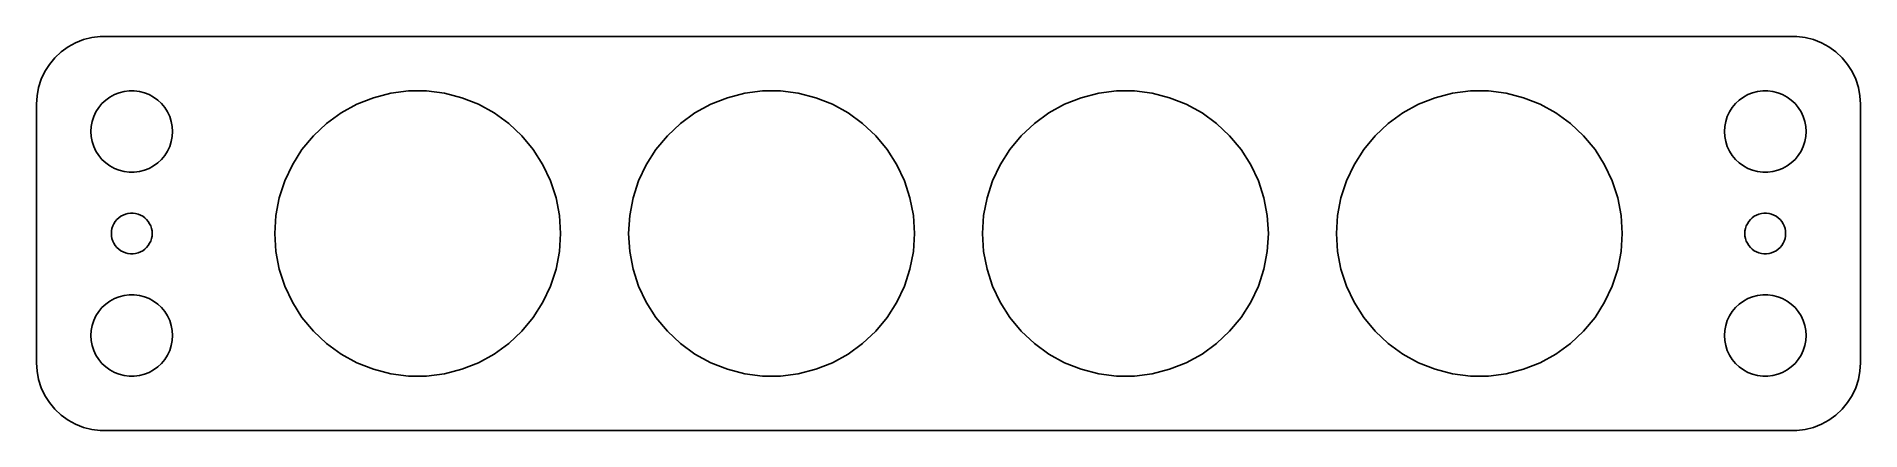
# Model space of a CAD drawing. Header units: metres. Extents: x -67 to 67, y -14 to 14.
import ezdxf

# ---------------------------------------------------------------- set-up
doc = ezdxf.new("R2010")
doc.units = ezdxf.units.M

msp = doc.modelspace()

# ---------------------------------------------------------------- linework, layer by layer
for p, q in [((-64.6791, 13.7216), (-65.1871, 13.3526)), ((-64.1289, 14.0241), (-64.6791, 13.7216)), ((-63.5451, 14.2553), (-64.1289, 14.0241)), ((-62.9369, 14.4114), (-63.5451, 14.2553)), ((-62.3139, 14.4901), (-62.9369, 14.4114)), ((62.3139, 14.4901), (-62.3139, 14.4901)), ((62.9369, 14.4114), (62.3139, 14.4901)), ((63.5451, 14.2553), (62.9369, 14.4114)), ((64.1289, 14.0241), (63.5451, 14.2553)), ((64.6791, 13.7216), (64.1289, 14.0241)), ((65.1871, 13.3526), (64.6791, 13.7216)), ((-66.0451, 12.4389), (-66.3815, 11.9088)), ((-65.6448, 12.9227), (-66.0451, 12.4389)), ((-65.1871, 13.3526), (-65.6448, 12.9227)), ((65.6448, 12.9227), (65.1871, 13.3526)), ((66.0451, 12.4389), (65.6448, 12.9227)), ((66.3815, 11.9088), (66.0451, 12.4389)), ((-66.8429, 10.7434), (-66.9606, 10.1267)), ((-66.6489, 11.3406), (-66.8429, 10.7434)), ((-66.3815, 11.9088), (-66.6489, 11.3406)), ((66.6489, 11.3406), (66.3815, 11.9088)), ((66.8429, 10.7434), (66.6489, 11.3406)), ((66.9606, 10.1267), (66.8429, 10.7434)), ((-66.9606, 10.1267), (-67, 9.5)), ((-67, 9.5), (-67, -9.5)), ((-62.427, 9.26335), (-62.1869, 9.55363)), ((-62.1869, 9.55363), (-61.9123, 9.81154)), ((-61.9123, 9.81154), (-61.6075, 10.033)), ((-61.6075, 10.033), (-61.2773, 10.2145)), ((-61.2773, 10.2145), (-60.927, 10.3532)), ((-60.927, 10.3532), (-60.5621, 10.4469)), ((-60.5621, 10.4469), (-60.1884, 10.4941)), ((-60.1884, 10.4941), (-59.8116, 10.4941)), ((-59.8116, 10.4941), (-59.4379, 10.4469)), ((-59.4379, 10.4469), (-59.0729, 10.3532)), ((-59.0729, 10.3532), (-58.7227, 10.2145)), ((-58.7227, 10.2145), (-58.3925, 10.033)), ((-58.3925, 10.033), (-58.0877, 9.81154)), ((-58.0877, 9.81154), (-57.8131, 9.55363)), ((-57.8131, 9.55363), (-57.5729, 9.26335)), ((-44.6262, 8.86543), (-43.4707, 9.50067)), ((-43.4707, 9.50067), (-42.2447, 9.98608)), ((-42.2447, 9.98608), (-40.9675, 10.314)), ((-40.9675, 10.314), (-39.6593, 10.4793)), ((-39.6593, 10.4793), (-38.3407, 10.4793)), ((-38.3407, 10.4793), (-37.0325, 10.314)), ((-37.0325, 10.314), (-35.7553, 9.98608)), ((-35.7553, 9.98608), (-34.5293, 9.50067)), ((-34.5293, 9.50067), (-33.3738, 8.86543)), ((-18.6262, 8.86543), (-17.4707, 9.50067)), ((-17.4707, 9.50067), (-16.2447, 9.98608)), ((-16.2447, 9.98608), (-14.9675, 10.314)), ((-14.9675, 10.314), (-13.6593, 10.4793)), ((-13.6593, 10.4793), (-12.3407, 10.4793)), ((-12.3407, 10.4793), (-11.0325, 10.314)), ((-11.0325, 10.314), (-9.75531, 9.98608)), ((-9.75531, 9.98608), (-8.52931, 9.50067)), ((-8.52931, 9.50067), (-7.37381, 8.86543)), ((7.37381, 8.86543), (8.52931, 9.50067)), ((8.52931, 9.50067), (9.75531, 9.98608)), ((9.75531, 9.98608), (11.0325, 10.314)), ((11.0325, 10.314), (12.3407, 10.4793)), ((12.3407, 10.4793), (13.6593, 10.4793)), ((13.6593, 10.4793), (14.9675, 10.314)), ((14.9675, 10.314), (16.2447, 9.98608)), ((16.2447, 9.98608), (17.4707, 9.50067)), ((17.4707, 9.50067), (18.6262, 8.86543)), ((33.3738, 8.86543), (34.5293, 9.50067)), ((34.5293, 9.50067), (35.7553, 9.98608)), ((35.7553, 9.98608), (37.0325, 10.314)), ((37.0325, 10.314), (38.3407, 10.4793)), ((38.3407, 10.4793), (39.6593, 10.4793)), ((39.6593, 10.4793), (40.9675, 10.314)), ((40.9675, 10.314), (42.2447, 9.98608)), ((42.2447, 9.98608), (43.4707, 9.50067)), ((43.4707, 9.50067), (44.6262, 8.86543)), ((57.5729, 9.26335), (57.8131, 9.55363)), ((57.8131, 9.55363), (58.0877, 9.81154)), ((58.0877, 9.81154), (58.3925, 10.033)), ((58.3925, 10.033), (58.7227, 10.2145)), ((58.7227, 10.2145), (59.0729, 10.3532)), ((59.0729, 10.3532), (59.4379, 10.4469)), ((59.4379, 10.4469), (59.8116, 10.4941)), ((59.8116, 10.4941), (60.1884, 10.4941)), ((60.1884, 10.4941), (60.5621, 10.4469)), ((60.5621, 10.4469), (60.927, 10.3532)), ((60.927, 10.3532), (61.2773, 10.2145)), ((61.2773, 10.2145), (61.6075, 10.033)), ((61.6075, 10.033), (61.9123, 9.81154)), ((61.9123, 9.81154), (62.1869, 9.55363)), ((62.1869, 9.55363), (62.427, 9.26335)), ((67, 9.5), (66.9606, 10.1267)), ((67, -9.5), (67, 9.5)), ((-62.9763, 7.87599), (-62.9057, 8.24606)), ((-62.9057, 8.24606), (-62.7893, 8.60437)), ((-62.7893, 8.60437), (-62.6289, 8.94525)), ((-62.6289, 8.94525), (-62.427, 9.26335)), ((-57.5729, 9.26335), (-57.3711, 8.94525)), ((-57.3711, 8.94525), (-57.2107, 8.60437)), ((-57.2107, 8.60437), (-57.0942, 8.24606)), ((-57.0942, 8.24606), (-57.0237, 7.87599)), ((-46.6542, 7.18774), (-45.6929, 8.09038)), ((-45.6929, 8.09038), (-44.6262, 8.86543)), ((-33.3738, 8.86543), (-32.307, 8.09038)), ((-32.307, 8.09038), (-31.3458, 7.18774)), ((-20.6542, 7.18774), (-19.6929, 8.09038)), ((-19.6929, 8.09038), (-18.6262, 8.86543)), ((-7.37381, 8.86543), (-6.30704, 8.09038)), ((-6.30704, 8.09038), (-5.34583, 7.18774)), ((5.34583, 7.18774), (6.30704, 8.09038)), ((6.30704, 8.09038), (7.37381, 8.86543)), ((18.6262, 8.86543), (19.6929, 8.09038)), ((19.6929, 8.09038), (20.6542, 7.18774)), ((31.3458, 7.18774), (32.307, 8.09038)), ((32.307, 8.09038), (33.3738, 8.86543)), ((44.6262, 8.86543), (45.6929, 8.09038)), ((45.6929, 8.09038), (46.6542, 7.18774)), ((57.0237, 7.87599), (57.0942, 8.24606)), ((57.0942, 8.24606), (57.2107, 8.60437)), ((57.2107, 8.60437), (57.3711, 8.94525)), ((57.3711, 8.94525), (57.5729, 9.26335)), ((62.427, 9.26335), (62.6289, 8.94525)), ((62.6289, 8.94525), (62.7893, 8.60437)), ((62.7893, 8.60437), (62.9057, 8.24606)), ((62.9057, 8.24606), (62.9763, 7.87599)), ((-63, 7.5), (-62.9763, 7.87599)), ((-62.9763, 7.12399), (-63, 7.5)), ((-62.9057, 6.75392), (-62.9763, 7.12399)), ((-62.7893, 6.39561), (-62.9057, 6.75392)), ((-57.0942, 6.75392), (-57.2107, 6.39561)), ((-57.0237, 7.12399), (-57.0942, 6.75392)), ((-57.0237, 7.87599), (-57, 7.5)), ((-57, 7.5), (-57.0237, 7.12399)), ((-47.4947, 6.17174), (-46.6542, 7.18774)), ((-31.3458, 7.18774), (-30.5053, 6.17174)), ((-21.4947, 6.17174), (-20.6542, 7.18774)), ((-5.34583, 7.18774), (-4.50531, 6.17174)), ((4.50531, 6.17174), (5.34583, 7.18774)), ((20.6542, 7.18774), (21.4947, 6.17174)), ((30.5053, 6.17174), (31.3458, 7.18774)), ((46.6542, 7.18774), (47.4947, 6.17174)), ((57, 7.5), (57.0237, 7.87599)), ((57.0237, 7.12399), (57, 7.5)), ((57.0942, 6.75392), (57.0237, 7.12399)), ((57.2107, 6.39561), (57.0942, 6.75392)), ((62.9057, 6.75392), (62.7893, 6.39561)), ((62.9763, 7.12399), (62.9057, 6.75392)), ((62.9763, 7.87599), (63, 7.5)), ((63, 7.5), (62.9763, 7.12399)), ((-62.6289, 6.05473), (-62.7893, 6.39561)), ((-62.427, 5.73663), (-62.6289, 6.05473)), ((-62.1869, 5.44635), (-62.427, 5.73663)), ((-61.9123, 5.18845), (-62.1869, 5.44635)), ((-57.8131, 5.44635), (-58.0877, 5.18845)), ((-57.5729, 5.73663), (-57.8131, 5.44635)), ((-57.3711, 6.05473), (-57.5729, 5.73663)), ((-57.2107, 6.39561), (-57.3711, 6.05473)), ((-48.2012, 5.05841), (-47.4947, 6.17174)), ((-30.5053, 6.17174), (-29.7988, 5.05841)), ((-22.2012, 5.05841), (-21.4947, 6.17174)), ((-4.50531, 6.17174), (-3.79877, 5.05841)), ((3.79877, 5.05841), (4.50531, 6.17174)), ((21.4947, 6.17174), (22.2012, 5.05841)), ((29.7988, 5.05841), (30.5053, 6.17174)), ((47.4947, 6.17174), (48.2012, 5.05841)), ((57.3711, 6.05473), (57.2107, 6.39561)), ((57.5729, 5.73663), (57.3711, 6.05473)), ((57.8131, 5.44635), (57.5729, 5.73663)), ((58.0877, 5.18845), (57.8131, 5.44635)), ((62.1869, 5.44635), (61.9123, 5.18845)), ((62.427, 5.73663), (62.1869, 5.44635)), ((62.6289, 6.05473), (62.427, 5.73663)), ((62.7893, 6.39561), (62.6289, 6.05473)), ((-61.6075, 4.96701), (-61.9123, 5.18845)), ((-61.2773, 4.78551), (-61.6075, 4.96701)), ((-60.927, 4.64682), (-61.2773, 4.78551)), ((-60.5621, 4.55313), (-60.927, 4.64682)), ((-60.1884, 4.50591), (-60.5621, 4.55313)), ((-59.8116, 4.50591), (-60.1884, 4.50591)), ((-59.4379, 4.55313), (-59.8116, 4.50591)), ((-59.0729, 4.64682), (-59.4379, 4.55313)), ((-58.7227, 4.78551), (-59.0729, 4.64682)), ((-58.3925, 4.96701), (-58.7227, 4.78551)), ((-58.0877, 5.18845), (-58.3925, 4.96701)), ((-48.7626, 3.8653), (-48.2012, 5.05841)), ((-29.7988, 5.05841), (-29.2373, 3.8653)), ((-22.7626, 3.8653), (-22.2012, 5.05841)), ((-3.79877, 5.05841), (-3.23734, 3.8653)), ((3.23734, 3.8653), (3.79877, 5.05841)), ((22.2012, 5.05841), (22.7626, 3.8653)), ((29.2373, 3.8653), (29.7988, 5.05841)), ((48.2012, 5.05841), (48.7626, 3.8653)), ((58.3925, 4.96701), (58.0877, 5.18845)), ((58.7227, 4.78551), (58.3925, 4.96701)), ((59.0729, 4.64682), (58.7227, 4.78551)), ((59.4379, 4.55313), (59.0729, 4.64682)), ((59.8116, 4.50591), (59.4379, 4.55313)), ((60.1884, 4.50591), (59.8116, 4.50591)), ((60.5621, 4.55313), (60.1884, 4.50591)), ((60.927, 4.64682), (60.5621, 4.55313)), ((61.2773, 4.78551), (60.927, 4.64682)), ((61.6075, 4.96701), (61.2773, 4.78551)), ((61.9123, 5.18845), (61.6075, 4.96701)), ((-49.1701, 2.61124), (-48.7626, 3.8653)), ((-29.2373, 3.8653), (-28.8299, 2.61124)), ((-23.1701, 2.61124), (-22.7626, 3.8653)), ((-3.23734, 3.8653), (-2.82986, 2.61124)), ((2.82986, 2.61124), (3.23734, 3.8653)), ((22.7626, 3.8653), (23.1701, 2.61124)), ((28.8299, 2.61124), (29.2373, 3.8653)), ((48.7626, 3.8653), (49.1701, 2.61124)), ((-60.8037, 1.26648), (-60.6387, 1.35724)), ((-60.6387, 1.35724), (-60.4635, 1.42657)), ((-60.4635, 1.42657), (-60.2811, 1.47342)), ((-60.2811, 1.47342), (-60.0942, 1.49704)), ((-60.0942, 1.49704), (-59.9058, 1.49704)), ((-59.9058, 1.49704), (-59.7189, 1.47342)), ((-59.7189, 1.47342), (-59.5365, 1.42657)), ((-59.5365, 1.42657), (-59.3613, 1.35724)), ((-59.3613, 1.35724), (-59.1963, 1.26648)), ((-49.4172, 1.31599), (-49.1701, 2.61124)), ((-28.8299, 2.61124), (-28.5828, 1.31599)), ((-23.4172, 1.31599), (-23.1701, 2.61124)), ((-2.82986, 2.61124), (-2.58279, 1.31599)), ((2.58279, 1.31599), (2.82986, 2.61124)), ((23.1701, 2.61124), (23.4172, 1.31599)), ((28.5828, 1.31599), (28.8299, 2.61124)), ((49.1701, 2.61124), (49.4172, 1.31599)), ((59.1963, 1.26648), (59.3613, 1.35724)), ((59.3613, 1.35724), (59.5365, 1.42657)), ((59.5365, 1.42657), (59.7189, 1.47342)), ((59.7189, 1.47342), (59.9058, 1.49704)), ((59.9058, 1.49704), (60.0942, 1.49704)), ((60.0942, 1.49704), (60.2811, 1.47342)), ((60.2811, 1.47342), (60.4635, 1.42657)), ((60.4635, 1.42657), (60.6387, 1.35724)), ((60.6387, 1.35724), (60.8037, 1.26648)), ((-61.5, 0), (-61.4882, 0.187988)), ((-61.4882, -0.187988), (-61.5, 0)), ((-61.4882, 0.187988), (-61.4529, 0.373032)), ((-61.4529, 0.373032), (-61.3947, 0.552185)), ((-61.3947, 0.552185), (-61.3145, 0.722626)), ((-61.3145, 0.722626), (-61.2135, 0.881668)), ((-61.2135, 0.881668), (-61.0934, 1.02681)), ((-61.0934, 1.02681), (-60.9561, 1.15576)), ((-60.9561, 1.15576), (-60.8037, 1.26648)), ((-59.1963, 1.26648), (-59.0439, 1.15576)), ((-59.0439, 1.15576), (-58.9065, 1.02681)), ((-58.9065, 1.02681), (-58.7865, 0.881668)), ((-58.7865, 0.881668), (-58.6855, 0.722626)), ((-58.6855, 0.722626), (-58.6053, 0.552185)), ((-58.6053, 0.552185), (-58.5471, 0.373032)), ((-58.5471, 0.373032), (-58.5118, 0.187988)), ((-58.5118, 0.187988), (-58.5, 0)), ((-58.5, 0), (-58.5118, -0.187988)), ((-49.5, 0), (-49.4172, 1.31599)), ((-49.4172, -1.31599), (-49.5, 0)), ((-28.5828, 1.31599), (-28.5, 0)), ((-28.5, 0), (-28.5828, -1.31599)), ((-23.5, 0), (-23.4172, 1.31599)), ((-23.4172, -1.31599), (-23.5, 0)), ((-2.58279, 1.31599), (-2.5, 0)), ((-2.5, 0), (-2.58279, -1.31599)), ((2.5, 0), (2.58279, 1.31599)), ((2.58279, -1.31599), (2.5, 0)), ((23.4172, 1.31599), (23.5, 0)), ((23.5, 0), (23.4172, -1.31599)), ((28.5, 0), (28.5828, 1.31599)), ((28.5828, -1.31599), (28.5, 0)), ((49.4172, 1.31599), (49.5, 0)), ((49.5, 0), (49.4172, -1.31599)), ((58.5, 0), (58.5118, 0.187988)), ((58.5118, -0.187988), (58.5, 0)), ((58.5118, 0.187988), (58.5471, 0.373032)), ((58.5471, 0.373032), (58.6053, 0.552185)), ((58.6053, 0.552185), (58.6855, 0.722626)), ((58.6855, 0.722626), (58.7865, 0.881668)), ((58.7865, 0.881668), (58.9065, 1.02681)), ((58.9065, 1.02681), (59.0439, 1.15576)), ((59.0439, 1.15576), (59.1963, 1.26648)), ((60.8037, 1.26648), (60.9561, 1.15576)), ((60.9561, 1.15576), (61.0934, 1.02681)), ((61.0934, 1.02681), (61.2135, 0.881668)), ((61.2135, 0.881668), (61.3145, 0.722626)), ((61.3145, 0.722626), (61.3947, 0.552185)), ((61.3947, 0.552185), (61.4529, 0.373032)), ((61.4529, 0.373032), (61.4882, 0.187988)), ((61.4882, 0.187988), (61.5, 0)), ((61.5, 0), (61.4882, -0.187988)), ((-61.4529, -0.373032), (-61.4882, -0.187988)), ((-61.3947, -0.552185), (-61.4529, -0.373032)), ((-61.3145, -0.722626), (-61.3947, -0.552185)), ((-61.2135, -0.881668), (-61.3145, -0.722626)), ((-61.0934, -1.02681), (-61.2135, -0.881668)), ((-60.9561, -1.15576), (-61.0934, -1.02681)), ((-60.8037, -1.26648), (-60.9561, -1.15576)), ((-60.6387, -1.35724), (-60.8037, -1.26648)), ((-59.1963, -1.26648), (-59.3613, -1.35724)), ((-59.0439, -1.15576), (-59.1963, -1.26648)), ((-58.9065, -1.02681), (-59.0439, -1.15576)), ((-58.7865, -0.881668), (-58.9065, -1.02681)), ((-58.6855, -0.722626), (-58.7865, -0.881668)), ((-58.6053, -0.552185), (-58.6855, -0.722626)), ((-58.5471, -0.373032), (-58.6053, -0.552185)), ((-58.5118, -0.187988), (-58.5471, -0.373032)), ((-49.1701, -2.61124), (-49.4172, -1.31599)), ((-28.5828, -1.31599), (-28.8299, -2.61124)), ((-23.1701, -2.61124), (-23.4172, -1.31599)), ((-2.58279, -1.31599), (-2.82986, -2.61124)), ((2.82986, -2.61124), (2.58279, -1.31599)), ((23.4172, -1.31599), (23.1701, -2.61124)), ((28.8299, -2.61124), (28.5828, -1.31599)), ((49.4172, -1.31599), (49.1701, -2.61124)), ((58.5471, -0.373032), (58.5118, -0.187988)), ((58.6053, -0.552185), (58.5471, -0.373032)), ((58.6855, -0.722626), (58.6053, -0.552185)), ((58.7865, -0.881668), (58.6855, -0.722626)), ((58.9065, -1.02681), (58.7865, -0.881668)), ((59.0439, -1.15576), (58.9065, -1.02681)), ((59.1963, -1.26648), (59.0439, -1.15576)), ((59.3613, -1.35724), (59.1963, -1.26648)), ((60.8037, -1.26648), (60.6387, -1.35724)), ((60.9561, -1.15576), (60.8037, -1.26648)), ((61.0934, -1.02681), (60.9561, -1.15576)), ((61.2135, -0.881668), (61.0934, -1.02681)), ((61.3145, -0.722626), (61.2135, -0.881668)), ((61.3947, -0.552185), (61.3145, -0.722626)), ((61.4529, -0.373032), (61.3947, -0.552185)), ((61.4882, -0.187988), (61.4529, -0.373032)), ((-60.4635, -1.42657), (-60.6387, -1.35724)), ((-60.2811, -1.47342), (-60.4635, -1.42657)), ((-60.0942, -1.49704), (-60.2811, -1.47342)), ((-59.9058, -1.49704), (-60.0942, -1.49704)), ((-59.7189, -1.47342), (-59.9058, -1.49704)), ((-59.5365, -1.42657), (-59.7189, -1.47342)), ((-59.3613, -1.35724), (-59.5365, -1.42657)), ((-48.7626, -3.8653), (-49.1701, -2.61124)), ((-28.8299, -2.61124), (-29.2373, -3.8653)), ((-22.7626, -3.8653), (-23.1701, -2.61124)), ((-2.82986, -2.61124), (-3.23734, -3.8653)), ((3.23734, -3.8653), (2.82986, -2.61124)), ((23.1701, -2.61124), (22.7626, -3.8653)), ((29.2373, -3.8653), (28.8299, -2.61124)), ((49.1701, -2.61124), (48.7626, -3.8653)), ((59.5365, -1.42657), (59.3613, -1.35724)), ((59.7189, -1.47342), (59.5365, -1.42657)), ((59.9058, -1.49704), (59.7189, -1.47342)), ((60.0942, -1.49704), (59.9058, -1.49704)), ((60.2811, -1.47342), (60.0942, -1.49704)), ((60.4635, -1.42657), (60.2811, -1.47342)), ((60.6387, -1.35724), (60.4635, -1.42657)), ((-48.2012, -5.05841), (-48.7626, -3.8653)), ((-29.2373, -3.8653), (-29.7988, -5.05841)), ((-22.2012, -5.05841), (-22.7626, -3.8653)), ((-3.23734, -3.8653), (-3.79877, -5.05841)), ((3.79877, -5.05841), (3.23734, -3.8653)), ((22.7626, -3.8653), (22.2012, -5.05841)), ((29.7988, -5.05841), (29.2373, -3.8653)), ((48.7626, -3.8653), (48.2012, -5.05841)), ((-62.1869, -5.44635), (-61.9123, -5.18845)), ((-61.9123, -5.18845), (-61.6075, -4.96701)), ((-61.6075, -4.96701), (-61.2773, -4.78551)), ((-61.2773, -4.78551), (-60.927, -4.64682)), ((-60.927, -4.64682), (-60.5621, -4.55313)), ((-60.5621, -4.55313), (-60.1884, -4.50591)), ((-60.1884, -4.50591), (-59.8116, -4.50591)), ((-59.8116, -4.50591), (-59.4379, -4.55313)), ((-59.4379, -4.55313), (-59.0729, -4.64682)), ((-59.0729, -4.64682), (-58.7227, -4.78551)), ((-58.7227, -4.78551), (-58.3925, -4.96701)), ((-58.3925, -4.96701), (-58.0877, -5.18845)), ((-58.0877, -5.18845), (-57.8131, -5.44635)), ((-47.4947, -6.17174), (-48.2012, -5.05841)), ((-29.7988, -5.05841), (-30.5053, -6.17174)), ((-21.4947, -6.17174), (-22.2012, -5.05841)), ((-3.79877, -5.05841), (-4.50531, -6.17174)), ((4.50531, -6.17174), (3.79877, -5.05841)), ((22.2012, -5.05841), (21.4947, -6.17174)), ((30.5053, -6.17174), (29.7988, -5.05841)), ((48.2012, -5.05841), (47.4947, -6.17174)), ((57.8131, -5.44635), (58.0877, -5.18845)), ((58.0877, -5.18845), (58.3925, -4.96701)), ((58.3925, -4.96701), (58.7227, -4.78551)), ((58.7227, -4.78551), (59.0729, -4.64682)), ((59.0729, -4.64682), (59.4379, -4.55313)), ((59.4379, -4.55313), (59.8116, -4.50591)), ((59.8116, -4.50591), (60.1884, -4.50591)), ((60.1884, -4.50591), (60.5621, -4.55313)), ((60.5621, -4.55313), (60.927, -4.64682)), ((60.927, -4.64682), (61.2773, -4.78551)), ((61.2773, -4.78551), (61.6075, -4.96701)), ((61.6075, -4.96701), (61.9123, -5.18845)), ((61.9123, -5.18845), (62.1869, -5.44635)), ((-62.9057, -6.75392), (-62.7893, -6.39561)), ((-62.7893, -6.39561), (-62.6289, -6.05473)), ((-62.6289, -6.05473), (-62.427, -5.73663)), ((-62.427, -5.73663), (-62.1869, -5.44635)), ((-57.8131, -5.44635), (-57.5729, -5.73663)), ((-57.5729, -5.73663), (-57.3711, -6.05473)), ((-57.3711, -6.05473), (-57.2107, -6.39561)), ((-57.2107, -6.39561), (-57.0942, -6.75392)), ((-46.6542, -7.18774), (-47.4947, -6.17174)), ((-30.5053, -6.17174), (-31.3458, -7.18774)), ((-20.6542, -7.18774), (-21.4947, -6.17174)), ((-4.50531, -6.17174), (-5.34583, -7.18774)), ((5.34583, -7.18774), (4.50531, -6.17174)), ((21.4947, -6.17174), (20.6542, -7.18774)), ((31.3458, -7.18774), (30.5053, -6.17174)), ((47.4947, -6.17174), (46.6542, -7.18774)), ((57.0942, -6.75392), (57.2107, -6.39561)), ((57.2107, -6.39561), (57.3711, -6.05473)), ((57.3711, -6.05473), (57.5729, -5.73663)), ((57.5729, -5.73663), (57.8131, -5.44635)), ((62.1869, -5.44635), (62.427, -5.73663)), ((62.427, -5.73663), (62.6289, -6.05473)), ((62.6289, -6.05473), (62.7893, -6.39561)), ((62.7893, -6.39561), (62.9057, -6.75392)), ((-63, -7.5), (-62.9763, -7.12399)), ((-62.9763, -7.87599), (-63, -7.5)), ((-62.9763, -7.12399), (-62.9057, -6.75392)), ((-62.9057, -8.24606), (-62.9763, -7.87599)), ((-57.0942, -6.75392), (-57.0237, -7.12399)), ((-57.0237, -7.87599), (-57.0942, -8.24606)), ((-57.0237, -7.12399), (-57, -7.5)), ((-57, -7.5), (-57.0237, -7.87599)), ((-45.6929, -8.09038), (-46.6542, -7.18774)), ((-31.3458, -7.18774), (-32.307, -8.09038)), ((-19.6929, -8.09038), (-20.6542, -7.18774)), ((-5.34583, -7.18774), (-6.30704, -8.09038)), ((6.30704, -8.09038), (5.34583, -7.18774)), ((20.6542, -7.18774), (19.6929, -8.09038)), ((32.307, -8.09038), (31.3458, -7.18774)), ((46.6542, -7.18774), (45.6929, -8.09038)), ((57, -7.5), (57.0237, -7.12399)), ((57.0237, -7.87599), (57, -7.5)), ((57.0237, -7.12399), (57.0942, -6.75392)), ((57.0942, -8.24606), (57.0237, -7.87599)), ((62.9057, -6.75392), (62.9763, -7.12399)), ((62.9763, -7.87599), (62.9057, -8.24606)), ((62.9763, -7.12399), (63, -7.5)), ((63, -7.5), (62.9763, -7.87599)), ((-62.7893, -8.60437), (-62.9057, -8.24606)), ((-62.6289, -8.94525), (-62.7893, -8.60437)), ((-62.427, -9.26335), (-62.6289, -8.94525)), ((-62.1869, -9.55363), (-62.427, -9.26335)), ((-57.5729, -9.26335), (-57.8131, -9.55363)), ((-57.3711, -8.94525), (-57.5729, -9.26335)), ((-57.2107, -8.60437), (-57.3711, -8.94525)), ((-57.0942, -8.24606), (-57.2107, -8.60437)), ((-44.6262, -8.86543), (-45.6929, -8.09038)), ((-43.4707, -9.50067), (-44.6262, -8.86543)), ((-33.3738, -8.86543), (-34.5293, -9.50067)), ((-32.307, -8.09038), (-33.3738, -8.86543)), ((-18.6262, -8.86543), (-19.6929, -8.09038)), ((-17.4707, -9.50067), (-18.6262, -8.86543)), ((-7.37381, -8.86543), (-8.52931, -9.50067)), ((-6.30704, -8.09038), (-7.37381, -8.86543)), ((7.37381, -8.86543), (6.30704, -8.09038)), ((8.52931, -9.50067), (7.37381, -8.86543)), ((18.6262, -8.86543), (17.4707, -9.50067)), ((19.6929, -8.09038), (18.6262, -8.86543)), ((33.3738, -8.86543), (32.307, -8.09038)), ((34.5293, -9.50067), (33.3738, -8.86543)), ((44.6262, -8.86543), (43.4707, -9.50067)), ((45.6929, -8.09038), (44.6262, -8.86543)), ((57.2107, -8.60437), (57.0942, -8.24606)), ((57.3711, -8.94525), (57.2107, -8.60437)), ((57.5729, -9.26335), (57.3711, -8.94525)), ((57.8131, -9.55363), (57.5729, -9.26335)), ((62.427, -9.26335), (62.1869, -9.55363)), ((62.6289, -8.94525), (62.427, -9.26335)), ((62.7893, -8.60437), (62.6289, -8.94525)), ((62.9057, -8.24606), (62.7893, -8.60437)), ((-67, -9.5), (-66.9606, -10.1267)), ((-66.9606, -10.1267), (-66.8429, -10.7434)), ((-61.9123, -9.81154), (-62.1869, -9.55363)), ((-61.6075, -10.033), (-61.9123, -9.81154)), ((-61.2773, -10.2145), (-61.6075, -10.033)), ((-60.927, -10.3532), (-61.2773, -10.2145)), ((-60.5621, -10.4469), (-60.927, -10.3532)), ((-60.1884, -10.4941), (-60.5621, -10.4469)), ((-59.8116, -10.4941), (-60.1884, -10.4941)), ((-59.4379, -10.4469), (-59.8116, -10.4941)), ((-59.0729, -10.3532), (-59.4379, -10.4469)), ((-58.7227, -10.2145), (-59.0729, -10.3532)), ((-58.3925, -10.033), (-58.7227, -10.2145)), ((-58.0877, -9.81154), (-58.3925, -10.033)), ((-57.8131, -9.55363), (-58.0877, -9.81154)), ((-42.2447, -9.98608), (-43.4707, -9.50067)), ((-40.9675, -10.314), (-42.2447, -9.98608)), ((-39.6593, -10.4793), (-40.9675, -10.314)), ((-38.3407, -10.4793), (-39.6593, -10.4793)), ((-37.0325, -10.314), (-38.3407, -10.4793)), ((-35.7553, -9.98608), (-37.0325, -10.314)), ((-34.5293, -9.50067), (-35.7553, -9.98608)), ((-16.2447, -9.98608), (-17.4707, -9.50067)), ((-14.9675, -10.314), (-16.2447, -9.98608)), ((-13.6593, -10.4793), (-14.9675, -10.314)), ((-12.3407, -10.4793), (-13.6593, -10.4793)), ((-11.0325, -10.314), (-12.3407, -10.4793)), ((-9.75531, -9.98608), (-11.0325, -10.314)), ((-8.52931, -9.50067), (-9.75531, -9.98608)), ((9.75531, -9.98608), (8.52931, -9.50067)), ((11.0325, -10.314), (9.75531, -9.98608)), ((12.3407, -10.4793), (11.0325, -10.314)), ((13.6593, -10.4793), (12.3407, -10.4793)), ((14.9675, -10.314), (13.6593, -10.4793)), ((16.2447, -9.98608), (14.9675, -10.314)), ((17.4707, -9.50067), (16.2447, -9.98608)), ((35.7553, -9.98608), (34.5293, -9.50067)), ((37.0325, -10.314), (35.7553, -9.98608)), ((38.3407, -10.4793), (37.0325, -10.314)), ((39.6593, -10.4793), (38.3407, -10.4793)), ((40.9675, -10.314), (39.6593, -10.4793)), ((42.2447, -9.98608), (40.9675, -10.314)), ((43.4707, -9.50067), (42.2447, -9.98608)), ((58.0877, -9.81154), (57.8131, -9.55363)), ((58.3925, -10.033), (58.0877, -9.81154)), ((58.7227, -10.2145), (58.3925, -10.033)), ((59.0729, -10.3532), (58.7227, -10.2145)), ((59.4379, -10.4469), (59.0729, -10.3532)), ((59.8116, -10.4941), (59.4379, -10.4469)), ((60.1884, -10.4941), (59.8116, -10.4941)), ((60.5621, -10.4469), (60.1884, -10.4941)), ((60.927, -10.3532), (60.5621, -10.4469)), ((61.2773, -10.2145), (60.927, -10.3532)), ((61.6075, -10.033), (61.2773, -10.2145)), ((61.9123, -9.81154), (61.6075, -10.033)), ((62.1869, -9.55363), (61.9123, -9.81154)), ((66.8429, -10.7434), (66.9606, -10.1267)), ((66.9606, -10.1267), (67, -9.5)), ((-66.8429, -10.7434), (-66.6489, -11.3406)), ((-66.6489, -11.3406), (-66.3815, -11.9088)), ((-66.3815, -11.9088), (-66.0451, -12.4389)), ((66.0451, -12.4389), (66.3815, -11.9088)), ((66.3815, -11.9088), (66.6489, -11.3406)), ((66.6489, -11.3406), (66.8429, -10.7434)), ((-66.0451, -12.4389), (-65.6448, -12.9227)), ((-65.6448, -12.9227), (-65.1871, -13.3526)), ((-65.1871, -13.3526), (-64.6791, -13.7216)), ((64.6791, -13.7216), (65.1871, -13.3526)), ((65.1871, -13.3526), (65.6448, -12.9227)), ((65.6448, -12.9227), (66.0451, -12.4389)), ((-64.6791, -13.7216), (-64.1289, -14.0241)), ((-64.1289, -14.0241), (-63.5451, -14.2553)), ((-63.5451, -14.2553), (-62.9369, -14.4114)), ((-62.9369, -14.4114), (-62.3139, -14.4901)), ((-62.3139, -14.4901), (62.3139, -14.4901)), ((62.3139, -14.4901), (62.9369, -14.4114)), ((62.9369, -14.4114), (63.5451, -14.2553)), ((63.5451, -14.2553), (64.1289, -14.0241)), ((64.1289, -14.0241), (64.6791, -13.7216))]:
    msp.add_line(p, q)

doc.saveas('drawing.dxf')
